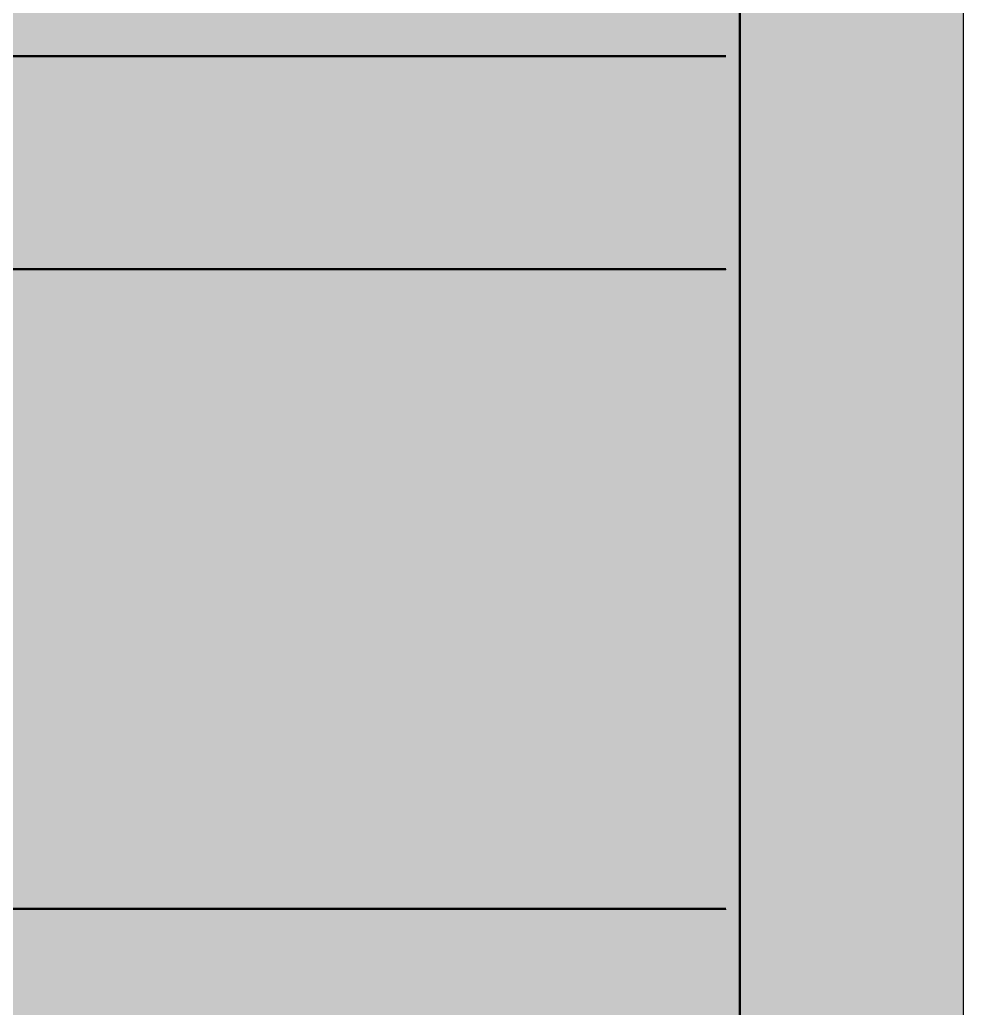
# Model space of a CAD drawing. Header units: millimetres. Extents: x 0 to 590, y 2 to 420.
# Drawn here: x 568.03 to 590.35, y 25.61 to 49.01 of the extents above; entities that cross this region are included whole.
import ezdxf
from ezdxf.xclip import XClip

# ---------------------------------------------------------------- set-up
doc = ezdxf.new("R2010")
doc.units = ezdxf.units.MM
doc.header["$MEASUREMENT"] = 0
doc.layers.get('0').update_dxf_attribs({"linetype": 'CONTINUOUS'})

# ---------------------------------------------------------------- blocks, each defined once
blk = doc.blocks.new('MF28FC3F0')
at = {"true_color": 0xffffff}
for points in [[(0, 420.2), (0, 2.206), (590.355, 2.206), (590.355, 420.2)], [(0, 420.2), (0, 2.437), (590.355, 2.437), (590.355, 420.2)]]:
    blk.add_hatch(color=0, dxfattribs=at).paths.add_polyline_path(points)
blk = doc.blocks.new('MF28FC4B0')
at = {"color": 0, "linetype": 'Continuous', "lineweight": 50, "true_color": 0x000007}
blk.add_lwpolyline([(4.841, 400.376), (4.841, 7.475), (585.086, 7.475), (585.086, 400.376)], dxfattribs=at)

msp = doc.modelspace()

# ---------------------------------------------------------------- hatches: boundary and pattern name
at = {"true_color": 0x000007}
msp.add_hatch(color=0, dxfattribs=at).paths.add_polyline_path([(569.575, 44.391), (570.003, 46.4), (570.333, 46.4), (570.53, 45.083), (570.53, 45.083), (570.534, 45.062), (570.538, 45.041), (570.541, 45.021), (570.544, 45), (570.547, 44.98), (570.55, 44.96), (570.552, 44.939), (570.555, 44.919), (570.557, 44.899), (570.559, 44.879), (570.561, 44.859), (570.563, 44.84), (570.565, 44.82), (570.567, 44.801), (570.569, 44.782), (570.572, 44.763), (570.574, 44.744), (570.576, 44.726), (570.579, 44.708), (570.582, 44.69), (570.585, 44.672), (570.588, 44.655), (570.592, 44.638), (570.596, 44.622), (570.596, 44.622), (570.6, 44.638), (570.606, 44.655), (570.611, 44.673), (570.618, 44.69), (570.625, 44.708), (570.633, 44.727), (570.641, 44.746), (570.65, 44.765), (570.659, 44.785), (570.669, 44.806), (570.68, 44.827), (570.691, 44.848), (570.702, 44.87), (570.714, 44.892), (570.727, 44.915), (570.74, 44.939), (570.753, 44.963), (570.767, 44.987), (570.782, 45.013), (570.797, 45.039), (570.812, 45.065), (570.827, 45.092), (570.843, 45.12), (570.859, 45.148), (571.551, 46.4), (571.88, 46.4), (571.485, 44.391), (571.222, 44.391), (571.419, 45.346), (571.419, 45.346), (571.424, 45.375), (571.428, 45.404), (571.433, 45.434), (571.439, 45.464), (571.444, 45.494), (571.45, 45.525), (571.457, 45.555), (571.463, 45.586), (571.47, 45.618), (571.478, 45.649), (571.485, 45.681), (571.493, 45.712), (571.502, 45.744), (571.511, 45.777), (571.52, 45.809), (571.529, 45.841), (571.539, 45.874), (571.549, 45.906), (571.559, 45.939), (571.57, 45.972), (571.581, 46.005), (571.593, 46.038), (571.605, 46.071), (571.617, 46.103), (571.617, 46.103), (571.609, 46.087), (571.6, 46.071), (571.592, 46.054), (571.584, 46.038), (571.576, 46.021), (571.567, 46.005), (571.559, 45.988), (571.551, 45.972), (571.543, 45.955), (571.535, 45.939), (571.526, 45.922), (571.518, 45.906), (571.51, 45.889), (571.502, 45.873), (571.493, 45.856), (571.485, 45.84), (571.477, 45.824), (571.469, 45.807), (571.46, 45.791), (571.452, 45.774), (571.444, 45.758), (571.436, 45.741), (571.428, 45.725), (571.419, 45.708), (570.662, 44.391), (570.398, 44.391), (570.201, 45.675), (570.201, 45.675), (570.201, 45.688), (570.2, 45.701), (570.199, 45.715), (570.198, 45.73), (570.197, 45.745), (570.196, 45.76), (570.194, 45.776), (570.192, 45.792), (570.19, 45.809), (570.188, 45.826), (570.186, 45.843), (570.184, 45.861), (570.182, 45.878), (570.18, 45.896), (570.178, 45.914), (570.176, 45.931), (570.175, 45.949), (570.173, 45.967), (570.172, 45.985), (570.17, 46.002), (570.169, 46.02), (570.169, 46.037), (570.168, 46.054), (570.168, 46.071), (570.168, 46.071), (570.168, 46.05), (570.167, 46.03), (570.166, 46.01), (570.165, 45.991), (570.164, 45.972), (570.162, 45.953), (570.16, 45.935), (570.158, 45.917), (570.156, 45.899), (570.153, 45.882), (570.15, 45.865), (570.147, 45.848), (570.144, 45.832), (570.141, 45.816), (570.137, 45.8), (570.134, 45.785), (570.13, 45.77), (570.126, 45.756), (570.122, 45.741), (570.118, 45.727), (570.114, 45.714), (570.11, 45.701), (570.106, 45.688), (570.102, 45.675), (569.839, 44.391), (569.575, 44.391), (569.839, 44.391)])
h = msp.add_hatch(color=0, dxfattribs=at)
edge = h.paths.add_edge_path()
edge.add_spline(control_points=[(580.409, 44.589), (580.311, 44.49), (580.245, 44.457), (580.146, 44.424), (580.146, 44.424), (580.08, 44.391), (579.981, 44.358), (579.916, 44.358), (579.916, 44.358), (579.784, 44.358), (579.652, 44.391), (579.586, 44.49), (579.586, 44.49), (579.487, 44.556), (579.454, 44.654), (579.454, 44.786), (579.454, 44.786), (579.454, 44.852), (579.487, 44.918), (579.52, 44.984), (579.52, 44.984), (579.553, 45.05), (579.586, 45.116), (579.652, 45.148), (579.652, 45.148), (579.718, 45.181), (579.784, 45.214), (579.883, 45.214), (579.883, 45.214), (579.948, 45.247), (580.047, 45.247), (580.212, 45.247), (580.212, 45.247), (580.344, 45.247), (580.475, 45.28), (580.541, 45.313), (580.541, 45.313), (580.541, 45.379), (580.541, 45.412), (580.541, 45.478), (580.541, 45.478), (580.541, 45.511), (580.541, 45.577), (580.508, 45.609), (580.508, 45.609), (580.442, 45.642), (580.344, 45.675), (580.245, 45.675), (580.245, 45.675), (580.146, 45.675), (580.047, 45.642), (579.981, 45.609), (579.981, 45.609), (579.916, 45.544), (579.883, 45.478), (579.85, 45.412)], knot_values=[0, 0, 0, 0, 0.017857, 0.017857, 0.017857, 0.017857, 0.035714, 0.035714, 0.035714, 0.035714, 0.053571, 0.053571, 0.053571, 0.053571, 0.071429, 0.071429, 0.071429, 0.071429, 0.089286, 0.089286, 0.089286, 0.089286, 0.107143, 0.107143, 0.107143, 0.107143, 0.125, 0.125, 0.125, 0.125, 0.142857, 0.142857, 0.142857, 0.142857, 0.160714, 0.160714, 0.160714, 0.160714, 0.178571, 0.178571, 0.178571, 0.178571, 0.196429, 0.196429, 0.196429, 0.196429, 0.214286, 0.214286, 0.214286, 0.214286, 0.232143, 0.232143, 0.232143, 0.232143, 1, 1, 1, 1], degree=3, periodic=0)
edge.add_line((579.85, 45.412), (579.586, 45.412))
edge.add_spline(control_points=[(579.586, 45.412), (579.652, 45.577), (579.718, 45.675), (579.85, 45.741), (579.85, 45.741), (579.948, 45.84), (580.08, 45.873), (580.245, 45.873), (580.245, 45.873), (580.442, 45.873), (580.574, 45.84), (580.673, 45.741), (580.673, 45.741), (580.772, 45.675), (580.805, 45.609), (580.805, 45.478), (580.805, 45.478), (580.805, 45.412), (580.772, 45.313), (580.772, 45.214)], knot_values=[0, 0, 0, 0, 0.05, 0.05, 0.05, 0.05, 0.1, 0.1, 0.1, 0.1, 0.15, 0.15, 0.15, 0.15, 0.2, 0.2, 0.2, 0.2, 1, 1, 1, 1], degree=3, periodic=0)
edge.add_line((580.772, 45.214), (580.673, 44.852))
edge.add_spline(control_points=[(580.673, 44.852), (580.673, 44.753), (580.64, 44.654), (580.64, 44.589), (580.64, 44.589), (580.64, 44.556), (580.673, 44.49), (580.673, 44.391)], knot_values=[0, 0, 0, 0, 0.125, 0.125, 0.125, 0.125, 1, 1, 1, 1], degree=3, periodic=0)
edge.add_line((580.673, 44.391), (580.442, 44.391))
edge.add_spline(control_points=[(580.442, 44.391), (580.409, 44.457), (580.409, 44.49), (580.409, 44.589)], knot_values=[0, 0, 0, 0, 1, 1, 1, 1], degree=3, periodic=0)
edge = h.paths.add_edge_path()
edge.add_spline(control_points=[(580.475, 45.116), (580.442, 45.116), (580.409, 45.116), (580.377, 45.083), (580.377, 45.083), (580.344, 45.083), (580.278, 45.083), (580.179, 45.083), (580.179, 45.083), (580.047, 45.05), (579.948, 45.05), (579.883, 45.017), (579.883, 45.017), (579.817, 45.017), (579.784, 44.984), (579.751, 44.918), (579.751, 44.918), (579.718, 44.885), (579.718, 44.852), (579.718, 44.786), (579.718, 44.786), (579.718, 44.72), (579.718, 44.654), (579.784, 44.622), (579.784, 44.622), (579.817, 44.589), (579.883, 44.556), (579.981, 44.556), (579.981, 44.556), (580.047, 44.556), (580.146, 44.589), (580.212, 44.622), (580.212, 44.622), (580.278, 44.654), (580.344, 44.72), (580.377, 44.786), (580.377, 44.786), (580.442, 44.885), (580.475, 44.984), (580.475, 45.116)], knot_values=[0, 0, 0, 0, 0.025, 0.025, 0.025, 0.025, 0.05, 0.05, 0.05, 0.05, 0.075, 0.075, 0.075, 0.075, 0.1, 0.1, 0.1, 0.1, 0.125, 0.125, 0.125, 0.125, 0.15, 0.15, 0.15, 0.15, 0.175, 0.175, 0.175, 0.175, 0.2, 0.2, 0.2, 0.2, 0.225, 0.225, 0.225, 0.225, 1, 1, 1, 1], degree=3, periodic=0)
edge = h.paths.add_edge_path()
edge.add_line((583.9, 46.433), (584.164, 46.433))
edge.add_spline(control_points=[(584.164, 46.433), (584.131, 46.268), (584.065, 46.202), (583.999, 46.169), (583.999, 46.169), (583.933, 46.136), (583.834, 46.103), (583.736, 46.103)], knot_values=[0, 0, 0, 0, 0.125, 0.125, 0.125, 0.125, 1, 1, 1, 1], degree=3, periodic=0)
edge.add_line((583.736, 46.103), (583.472, 46.136))
edge.add_spline(control_points=[(583.472, 46.136), (583.406, 46.136), (583.34, 46.103), (583.274, 46.071), (583.274, 46.071), (583.242, 46.038), (583.176, 46.005), (583.176, 45.972), (583.176, 45.972), (583.143, 45.939), (583.077, 45.807), (583.011, 45.642), (583.011, 45.642), (583.11, 45.741), (583.209, 45.807), (583.274, 45.807), (583.274, 45.807), (583.373, 45.84), (583.439, 45.84), (583.472, 45.84), (583.472, 45.84), (583.604, 45.84), (583.736, 45.774), (583.834, 45.675), (583.834, 45.675), (583.966, 45.577), (584.032, 45.445), (584.032, 45.247), (584.032, 45.247), (584.032, 45.017), (583.933, 44.786), (583.801, 44.622), (583.801, 44.622), (583.67, 44.457), (583.472, 44.358), (583.242, 44.358), (583.242, 44.358), (583.044, 44.358), (582.912, 44.424), (582.813, 44.523), (582.813, 44.523), (582.715, 44.654), (582.649, 44.786), (582.649, 44.951), (582.649, 44.951), (582.649, 45.148), (582.715, 45.412), (582.813, 45.675), (582.813, 45.675), (582.912, 45.972), (583.011, 46.169), (583.143, 46.235), (583.143, 46.235), (583.242, 46.334), (583.406, 46.367), (583.571, 46.367)], knot_values=[0, 0, 0, 0, 0.017857, 0.017857, 0.017857, 0.017857, 0.035714, 0.035714, 0.035714, 0.035714, 0.053571, 0.053571, 0.053571, 0.053571, 0.071429, 0.071429, 0.071429, 0.071429, 0.089286, 0.089286, 0.089286, 0.089286, 0.107143, 0.107143, 0.107143, 0.107143, 0.125, 0.125, 0.125, 0.125, 0.142857, 0.142857, 0.142857, 0.142857, 0.160714, 0.160714, 0.160714, 0.160714, 0.178571, 0.178571, 0.178571, 0.178571, 0.196429, 0.196429, 0.196429, 0.196429, 0.214286, 0.214286, 0.214286, 0.214286, 0.232143, 0.232143, 0.232143, 0.232143, 1, 1, 1, 1], degree=3, periodic=0)
edge.add_line((583.571, 46.367), (583.801, 46.367))
edge.add_spline(control_points=[(583.801, 46.367), (583.867, 46.367), (583.9, 46.367), (583.9, 46.433)], knot_values=[0, 0, 0, 0, 1, 1, 1, 1], degree=3, periodic=0)
edge = h.paths.add_edge_path()
edge.add_spline(control_points=[(583.768, 45.247), (583.768, 45.379), (583.736, 45.445), (583.67, 45.544), (583.67, 45.544), (583.637, 45.609), (583.538, 45.642), (583.439, 45.642), (583.439, 45.642), (583.274, 45.642), (583.143, 45.577), (583.044, 45.445), (583.044, 45.445), (582.945, 45.28), (582.912, 45.116), (582.912, 44.951), (582.912, 44.951), (582.912, 44.852), (582.945, 44.753), (583.011, 44.687), (583.011, 44.687), (583.044, 44.589), (583.143, 44.556), (583.242, 44.556), (583.242, 44.556), (583.406, 44.556), (583.538, 44.622), (583.637, 44.786), (583.637, 44.786), (583.736, 44.951), (583.768, 45.083), (583.768, 45.247)], knot_values=[0, 0, 0, 0, 0.03125, 0.03125, 0.03125, 0.03125, 0.0625, 0.0625, 0.0625, 0.0625, 0.09375, 0.09375, 0.09375, 0.09375, 0.125, 0.125, 0.125, 0.125, 0.15625, 0.15625, 0.15625, 0.15625, 0.1875, 0.1875, 0.1875, 0.1875, 0.21875, 0.21875, 0.21875, 0.21875, 1, 1, 1, 1], degree=3, periodic=0)
h = msp.add_hatch(color=0, dxfattribs=at)
edge = h.paths.add_edge_path()
edge.add_spline(control_points=[(572.868, 44.589), (572.802, 44.49), (572.704, 44.457), (572.638, 44.424), (572.638, 44.424), (572.539, 44.391), (572.473, 44.358), (572.374, 44.358), (572.374, 44.358), (572.243, 44.358), (572.144, 44.391), (572.045, 44.49), (572.045, 44.49), (571.979, 44.556), (571.946, 44.654), (571.946, 44.786), (571.946, 44.786), (571.946, 44.852), (571.946, 44.918), (571.979, 44.984), (571.979, 44.984), (572.012, 45.05), (572.078, 45.116), (572.144, 45.148), (572.144, 45.148), (572.177, 45.181), (572.276, 45.214), (572.341, 45.214), (572.341, 45.214), (572.407, 45.247), (572.506, 45.247), (572.671, 45.247), (572.671, 45.247), (572.835, 45.247), (572.934, 45.28), (573, 45.313), (573, 45.313), (573.033, 45.379), (573.033, 45.412), (573.033, 45.478), (573.033, 45.478), (573.033, 45.511), (573, 45.577), (572.967, 45.609), (572.967, 45.609), (572.901, 45.642), (572.835, 45.675), (572.704, 45.675), (572.704, 45.675), (572.605, 45.675), (572.539, 45.642), (572.473, 45.609), (572.473, 45.609), (572.407, 45.544), (572.341, 45.478), (572.308, 45.412)], knot_values=[0, 0, 0, 0, 0.017857, 0.017857, 0.017857, 0.017857, 0.035714, 0.035714, 0.035714, 0.035714, 0.053571, 0.053571, 0.053571, 0.053571, 0.071429, 0.071429, 0.071429, 0.071429, 0.089286, 0.089286, 0.089286, 0.089286, 0.107143, 0.107143, 0.107143, 0.107143, 0.125, 0.125, 0.125, 0.125, 0.142857, 0.142857, 0.142857, 0.142857, 0.160714, 0.160714, 0.160714, 0.160714, 0.178571, 0.178571, 0.178571, 0.178571, 0.196429, 0.196429, 0.196429, 0.196429, 0.214286, 0.214286, 0.214286, 0.214286, 0.232143, 0.232143, 0.232143, 0.232143, 1, 1, 1, 1], degree=3, periodic=0)
edge.add_line((572.308, 45.412), (572.078, 45.412))
edge.add_spline(control_points=[(572.078, 45.412), (572.111, 45.577), (572.21, 45.675), (572.308, 45.741), (572.308, 45.741), (572.407, 45.84), (572.572, 45.873), (572.737, 45.873), (572.737, 45.873), (572.901, 45.873), (573.033, 45.84), (573.165, 45.741), (573.165, 45.741), (573.231, 45.675), (573.263, 45.609), (573.263, 45.478), (573.263, 45.478), (573.263, 45.412), (573.263, 45.313), (573.231, 45.214)], knot_values=[0, 0, 0, 0, 0.05, 0.05, 0.05, 0.05, 0.1, 0.1, 0.1, 0.1, 0.15, 0.15, 0.15, 0.15, 0.2, 0.2, 0.2, 0.2, 1, 1, 1, 1], degree=3, periodic=0)
edge.add_line((573.231, 45.214), (573.165, 44.852))
edge.add_spline(control_points=[(573.165, 44.852), (573.132, 44.753), (573.132, 44.654), (573.132, 44.589), (573.132, 44.589), (573.132, 44.556), (573.132, 44.49), (573.165, 44.391)], knot_values=[0, 0, 0, 0, 0.125, 0.125, 0.125, 0.125, 1, 1, 1, 1], degree=3, periodic=0)
edge.add_line((573.165, 44.391), (572.901, 44.391))
edge.add_spline(control_points=[(572.901, 44.391), (572.901, 44.457), (572.868, 44.49), (572.868, 44.589)], knot_values=[0, 0, 0, 0, 1, 1, 1, 1], degree=3, periodic=0)
edge = h.paths.add_edge_path()
edge.add_spline(control_points=[(572.967, 45.116), (572.934, 45.116), (572.901, 45.116), (572.868, 45.083), (572.868, 45.083), (572.802, 45.083), (572.737, 45.083), (572.671, 45.083), (572.671, 45.083), (572.506, 45.05), (572.407, 45.05), (572.341, 45.017), (572.341, 45.017), (572.308, 45.017), (572.243, 44.984), (572.21, 44.918), (572.21, 44.918), (572.177, 44.885), (572.177, 44.852), (572.177, 44.786), (572.177, 44.786), (572.177, 44.72), (572.21, 44.654), (572.243, 44.622), (572.243, 44.622), (572.308, 44.589), (572.374, 44.556), (572.44, 44.556), (572.44, 44.556), (572.539, 44.556), (572.605, 44.589), (572.671, 44.622), (572.671, 44.622), (572.769, 44.654), (572.835, 44.72), (572.868, 44.786), (572.868, 44.786), (572.901, 44.885), (572.934, 44.984), (572.967, 45.116)], knot_values=[0, 0, 0, 0, 0.025, 0.025, 0.025, 0.025, 0.05, 0.05, 0.05, 0.05, 0.075, 0.075, 0.075, 0.075, 0.1, 0.1, 0.1, 0.1, 0.125, 0.125, 0.125, 0.125, 0.15, 0.15, 0.15, 0.15, 0.175, 0.175, 0.175, 0.175, 0.2, 0.2, 0.2, 0.2, 0.225, 0.225, 0.225, 0.225, 1, 1, 1, 1], degree=3, periodic=0)
edge = h.paths.add_edge_path()
edge.add_line((576.063, 44.918), (576.293, 44.885))
edge.add_spline(control_points=[(576.293, 44.885), (576.26, 44.72), (576.161, 44.589), (576.03, 44.49), (576.03, 44.49), (575.931, 44.391), (575.799, 44.358), (575.667, 44.358), (575.667, 44.358), (575.503, 44.358), (575.371, 44.424), (575.272, 44.523), (575.272, 44.523), (575.173, 44.622), (575.141, 44.753), (575.141, 44.951), (575.141, 44.951), (575.141, 45.083), (575.173, 45.247), (575.239, 45.412), (575.239, 45.412), (575.272, 45.544), (575.371, 45.675), (575.503, 45.741), (575.503, 45.741), (575.602, 45.84), (575.733, 45.873), (575.898, 45.873), (575.898, 45.873), (576.03, 45.873), (576.161, 45.84), (576.26, 45.741), (576.26, 45.741), (576.359, 45.642), (576.392, 45.544), (576.392, 45.379)], knot_values=[0, 0, 0, 0, 0.027778, 0.027778, 0.027778, 0.027778, 0.055556, 0.055556, 0.055556, 0.055556, 0.083333, 0.083333, 0.083333, 0.083333, 0.111111, 0.111111, 0.111111, 0.111111, 0.138889, 0.138889, 0.138889, 0.138889, 0.166667, 0.166667, 0.166667, 0.166667, 0.194444, 0.194444, 0.194444, 0.194444, 0.222222, 0.222222, 0.222222, 0.222222, 1, 1, 1, 1], degree=3, periodic=0)
edge.add_line((576.392, 45.379), (576.161, 45.379))
edge.add_spline(control_points=[(576.161, 45.379), (576.161, 45.478), (576.128, 45.544), (576.063, 45.577), (576.063, 45.577), (576.03, 45.642), (575.964, 45.675), (575.865, 45.675), (575.865, 45.675), (575.766, 45.675), (575.667, 45.642), (575.602, 45.577), (575.602, 45.577), (575.536, 45.511), (575.47, 45.412), (575.437, 45.28), (575.437, 45.28), (575.404, 45.148), (575.371, 45.05), (575.371, 44.918), (575.371, 44.918), (575.371, 44.786), (575.404, 44.72), (575.47, 44.654), (575.47, 44.654), (575.503, 44.589), (575.569, 44.556), (575.667, 44.556), (575.667, 44.556), (575.733, 44.556), (575.832, 44.589), (575.898, 44.654), (575.898, 44.654), (575.964, 44.687), (576.03, 44.786), (576.063, 44.918)], knot_values=[0, 0, 0, 0, 0.027778, 0.027778, 0.027778, 0.027778, 0.055556, 0.055556, 0.055556, 0.055556, 0.083333, 0.083333, 0.083333, 0.083333, 0.111111, 0.111111, 0.111111, 0.111111, 0.138889, 0.138889, 0.138889, 0.138889, 0.166667, 0.166667, 0.166667, 0.166667, 0.194444, 0.194444, 0.194444, 0.194444, 0.222222, 0.222222, 0.222222, 0.222222, 1, 1, 1, 1], degree=3, periodic=0)
h.paths.add_polyline_path([(578.203, 45.84), (578.467, 45.84), (578.269, 44.918), (578.269, 44.918), (578.265, 44.906), (578.261, 44.894), (578.258, 44.882), (578.255, 44.871), (578.252, 44.86), (578.25, 44.85), (578.248, 44.84), (578.246, 44.83), (578.244, 44.821), (578.243, 44.812), (578.241, 44.803), (578.24, 44.794), (578.239, 44.786), (578.238, 44.779), (578.238, 44.771), (578.237, 44.764), (578.237, 44.758), (578.237, 44.751), (578.236, 44.745), (578.236, 44.74), (578.236, 44.734), (578.236, 44.729), (578.236, 44.725), (578.236, 44.72), (578.236, 44.72), (578.236, 44.716), (578.236, 44.711), (578.236, 44.707), (578.236, 44.702), (578.236, 44.696), (578.237, 44.691), (578.237, 44.686), (578.237, 44.68), (578.238, 44.675), (578.238, 44.669), (578.239, 44.664), (578.24, 44.659), (578.241, 44.654), (578.243, 44.649), (578.244, 44.644), (578.246, 44.64), (578.248, 44.636), (578.25, 44.632), (578.252, 44.629), (578.255, 44.627), (578.258, 44.624), (578.261, 44.623), (578.265, 44.622), (578.269, 44.622), (578.273, 44.617), (578.277, 44.613), (578.281, 44.609), (578.286, 44.605), (578.29, 44.601), (578.294, 44.597), (578.299, 44.594), (578.303, 44.59), (578.308, 44.586), (578.313, 44.583), (578.317, 44.579), (578.322, 44.576), (578.328, 44.573), (578.333, 44.57), (578.339, 44.568), (578.345, 44.565), (578.351, 44.563), (578.357, 44.561), (578.364, 44.56), (578.37, 44.558), (578.377, 44.557), (578.385, 44.556), (578.393, 44.556), (578.401, 44.556), (578.409, 44.556), (578.418, 44.556), (578.427, 44.557), (578.436, 44.558), (578.446, 44.56), (578.455, 44.562), (578.465, 44.564), (578.475, 44.567), (578.485, 44.57), (578.495, 44.573), (578.506, 44.576), (578.516, 44.58), (578.526, 44.585), (578.536, 44.589), (578.547, 44.594), (578.557, 44.6), (578.567, 44.605), (578.577, 44.611), (578.586, 44.618), (578.596, 44.624), (578.605, 44.631), (578.614, 44.639), (578.623, 44.646), (578.631, 44.654), (578.639, 44.659), (578.648, 44.663), (578.656, 44.668), (578.664, 44.674), (578.672, 44.679), (578.68, 44.685), (578.688, 44.691), (578.696, 44.697), (578.704, 44.704), (578.711, 44.71), (578.719, 44.717), (578.726, 44.724), (578.733, 44.732), (578.74, 44.739), (578.747, 44.747), (578.753, 44.754), (578.759, 44.762), (578.766, 44.77), (578.771, 44.778), (578.777, 44.786), (578.782, 44.795), (578.787, 44.803), (578.792, 44.811), (578.796, 44.819), (578.8, 44.828), (578.804, 44.836), (578.808, 44.845), (578.812, 44.855), (578.816, 44.865), (578.821, 44.875), (578.825, 44.885), (578.829, 44.896), (578.833, 44.907), (578.837, 44.919), (578.841, 44.93), (578.845, 44.943), (578.849, 44.955), (578.853, 44.968), (578.858, 44.981), (578.862, 44.995), (578.866, 45.009), (578.87, 45.023), (578.874, 45.037), (578.878, 45.052), (578.882, 45.068), (578.886, 45.083), (578.891, 45.099), (578.895, 45.116), (578.895, 45.116), (579.059, 45.84), (579.29, 45.84), (579.092, 44.885), (579.092, 44.885), (579.092, 44.877), (579.092, 44.869), (579.091, 44.86), (579.09, 44.852), (579.089, 44.844), (579.087, 44.836), (579.085, 44.828), (579.084, 44.82), (579.082, 44.813), (579.08, 44.805), (579.078, 44.798), (579.076, 44.79), (579.074, 44.783), (579.072, 44.776), (579.07, 44.77), (579.068, 44.763), (579.066, 44.757), (579.064, 44.751), (579.063, 44.745), (579.062, 44.739), (579.061, 44.734), (579.06, 44.729), (579.059, 44.725), (579.059, 44.72), (579.059, 44.72), (579.059, 44.716), (579.06, 44.711), (579.061, 44.707), (579.062, 44.702), (579.063, 44.696), (579.065, 44.691), (579.067, 44.686), (579.069, 44.68), (579.071, 44.675), (579.074, 44.669), (579.077, 44.664), (579.08, 44.659), (579.083, 44.654), (579.086, 44.649), (579.09, 44.644), (579.093, 44.64), (579.097, 44.636), (579.101, 44.632), (579.105, 44.629), (579.109, 44.627), (579.113, 44.624), (579.117, 44.623), (579.121, 44.622), (579.125, 44.622), (579.126, 44.617), (579.126, 44.613), (579.128, 44.609), (579.13, 44.605), (579.133, 44.601), (579.136, 44.597), (579.14, 44.594), (579.143, 44.59), (579.148, 44.586), (579.152, 44.583), (579.157, 44.579), (579.162, 44.576), (579.167, 44.573), (579.173, 44.57), (579.178, 44.568), (579.184, 44.565), (579.189, 44.563), (579.195, 44.561), (579.2, 44.56), (579.205, 44.558), (579.21, 44.557), (579.215, 44.556), (579.22, 44.556), (579.224, 44.556), (579.236, 44.556), (579.249, 44.557), (579.261, 44.559), (579.274, 44.561), (579.286, 44.564), (579.299, 44.568), (579.311, 44.572), (579.324, 44.576), (579.337, 44.582), (579.35, 44.588), (579.363, 44.594), (579.376, 44.601), (579.39, 44.608), (579.403, 44.616), (579.417, 44.625), (579.431, 44.634), (579.446, 44.643), (579.46, 44.653), (579.475, 44.663), (579.49, 44.674), (579.505, 44.685), (579.521, 44.696), (579.537, 44.708), (579.553, 44.72), (579.565, 44.729), (579.577, 44.739), (579.589, 44.75), (579.6, 44.761), (579.611, 44.774), (579.621, 44.787), (579.631, 44.802), (579.641, 44.817), (579.651, 44.833), (579.66, 44.849), (579.668, 44.867), (579.677, 44.885), (579.685, 44.904), (579.693, 44.923), (579.7, 44.944), (579.707, 44.964), (579.714, 44.986), (579.72, 45.007), (579.726, 45.03), (579.732, 45.053), (579.737, 45.076), (579.742, 45.1), (579.747, 45.124), (579.751, 45.148), (579.751, 45.148), (579.751, 45.148), (579.751, 45.149), (579.751, 45.149), (579.751, 45.149), (579.751, 45.149), (579.751, 45.149), (579.751, 45.15), (579.751, 45.15), (579.751, 45.151), (579.751, 45.152), (579.751, 45.153), (579.751, 45.154), (579.751, 45.155), (579.751, 45.156), (579.751, 45.158), (579.751, 45.16), (579.751, 45.162), (579.751, 45.165), (579.751, 45.168), (579.751, 45.171), (579.751, 45.174), (579.751, 45.177), (579.751, 45.181), (579.751, 45.181), (579.916, 45.84), (580.146, 45.84), (579.817, 44.391), (579.586, 44.391), (579.652, 44.622), (579.652, 44.622), (579.635, 44.601), (579.618, 44.582), (579.601, 44.563), (579.583, 44.545), (579.565, 44.528), (579.547, 44.511), (579.528, 44.495), (579.509, 44.48), (579.49, 44.466), (579.47, 44.452), (579.45, 44.44), (579.43, 44.428), (579.409, 44.417), (579.388, 44.407), (579.366, 44.398), (579.345, 44.39), (579.323, 44.382), (579.3, 44.376), (579.277, 44.371), (579.254, 44.366), (579.231, 44.363), (579.207, 44.36), (579.183, 44.359), (579.158, 44.358), (579.158, 44.358), (579.146, 44.358), (579.134, 44.359), (579.123, 44.36), (579.111, 44.361), (579.1, 44.362), (579.09, 44.364), (579.079, 44.367), (579.069, 44.369), (579.059, 44.372), (579.049, 44.375), (579.04, 44.379), (579.03, 44.383), (579.021, 44.387), (579.012, 44.392), (579.003, 44.397), (578.995, 44.402), (578.986, 44.408), (578.977, 44.414), (578.969, 44.42), (578.961, 44.427), (578.952, 44.434), (578.944, 44.441), (578.936, 44.449), (578.928, 44.457), (578.92, 44.461), (578.912, 44.466), (578.904, 44.471), (578.897, 44.476), (578.891, 44.481), (578.884, 44.487), (578.878, 44.493), (578.873, 44.5), (578.867, 44.506), (578.862, 44.513), (578.858, 44.52), (578.853, 44.527), (578.85, 44.534), (578.846, 44.542), (578.843, 44.549), (578.84, 44.557), (578.837, 44.565), (578.835, 44.573), (578.833, 44.581), (578.832, 44.589), (578.83, 44.597), (578.829, 44.605), (578.829, 44.613), (578.829, 44.622), (578.829, 44.622), (578.82, 44.613), (578.812, 44.605), (578.803, 44.597), (578.793, 44.589), (578.784, 44.58), (578.774, 44.572), (578.764, 44.564), (578.754, 44.556), (578.744, 44.547), (578.734, 44.539), (578.724, 44.531), (578.714, 44.523), (578.703, 44.515), (578.693, 44.506), (578.683, 44.498), (578.673, 44.49), (578.663, 44.482), (578.653, 44.473), (578.643, 44.465), (578.634, 44.457), (578.624, 44.449), (578.615, 44.44), (578.607, 44.432), (578.598, 44.424), (578.598, 44.424), (578.586, 44.42), (578.574, 44.416), (578.563, 44.412), (578.551, 44.408), (578.54, 44.404), (578.529, 44.4), (578.519, 44.396), (578.508, 44.392), (578.498, 44.389), (578.487, 44.385), (578.477, 44.382), (578.467, 44.379), (578.456, 44.376), (578.446, 44.373), (578.436, 44.37), (578.425, 44.368), (578.415, 44.366), (578.404, 44.364), (578.393, 44.362), (578.382, 44.361), (578.37, 44.36), (578.359, 44.359), (578.347, 44.358), (578.335, 44.358), (578.322, 44.358), (578.31, 44.359), (578.298, 44.36), (578.286, 44.361), (578.273, 44.362), (578.261, 44.364), (578.249, 44.367), (578.237, 44.369), (578.225, 44.372), (578.214, 44.375), (578.202, 44.379), (578.191, 44.383), (578.18, 44.387), (578.168, 44.392), (578.158, 44.397), (578.147, 44.402), (578.137, 44.408), (578.126, 44.414), (578.117, 44.42), (578.107, 44.427), (578.098, 44.434), (578.089, 44.441), (578.08, 44.449), (578.071, 44.457), (578.063, 44.461), (578.056, 44.466), (578.048, 44.472), (578.041, 44.478), (578.035, 44.485), (578.028, 44.492), (578.022, 44.5), (578.016, 44.508), (578.011, 44.517), (578.006, 44.525), (578.002, 44.534), (577.997, 44.543), (577.993, 44.553), (577.99, 44.562), (577.986, 44.572), (577.984, 44.581), (577.981, 44.591), (577.979, 44.6), (577.977, 44.61), (577.975, 44.619), (577.974, 44.628), (577.973, 44.637), (577.973, 44.646), (577.973, 44.654), (577.973, 44.663), (577.973, 44.672), (577.974, 44.682), (577.975, 44.693), (577.977, 44.704), (577.978, 44.715), (577.98, 44.727), (577.982, 44.74), (577.985, 44.753), (577.987, 44.766), (577.99, 44.78), (577.993, 44.794), (577.996, 44.809), (578, 44.824), (578.003, 44.839), (578.007, 44.855), (578.01, 44.87), (578.014, 44.886), (578.018, 44.902), (578.022, 44.918), (578.026, 44.935), (578.03, 44.951), (578.034, 44.967), (578.038, 44.984), (578.203, 45.84), (578.038, 44.984)])
h.paths.add_polyline_path([(582.649, 44.391), (582.945, 45.84), (583.176, 45.84), (583.143, 45.609), (583.143, 45.609), (583.151, 45.622), (583.16, 45.633), (583.169, 45.645), (583.178, 45.656), (583.188, 45.667), (583.197, 45.677), (583.207, 45.688), (583.217, 45.697), (583.227, 45.707), (583.237, 45.716), (583.248, 45.725), (583.258, 45.733), (583.268, 45.741), (583.279, 45.749), (583.289, 45.756), (583.299, 45.763), (583.309, 45.77), (583.319, 45.776), (583.328, 45.782), (583.338, 45.788), (583.347, 45.793), (583.356, 45.798), (583.365, 45.803), (583.373, 45.807), (583.382, 45.811), (583.39, 45.815), (583.399, 45.819), (583.409, 45.823), (583.418, 45.827), (583.428, 45.831), (583.438, 45.835), (583.448, 45.839), (583.458, 45.842), (583.468, 45.846), (583.478, 45.849), (583.489, 45.852), (583.499, 45.855), (583.509, 45.858), (583.519, 45.861), (583.529, 45.863), (583.539, 45.865), (583.549, 45.867), (583.559, 45.869), (583.568, 45.87), (583.578, 45.871), (583.587, 45.872), (583.595, 45.873), (583.604, 45.873), (583.616, 45.873), (583.628, 45.872), (583.639, 45.871), (583.651, 45.87), (583.662, 45.869), (583.672, 45.867), (583.683, 45.865), (583.693, 45.863), (583.703, 45.861), (583.713, 45.858), (583.722, 45.855), (583.731, 45.852), (583.741, 45.849), (583.75, 45.846), (583.758, 45.842), (583.767, 45.839), (583.776, 45.835), (583.784, 45.831), (583.793, 45.827), (583.801, 45.823), (583.81, 45.819), (583.818, 45.815), (583.826, 45.811), (583.834, 45.807), (583.834, 45.807), (583.842, 45.799), (583.85, 45.791), (583.858, 45.782), (583.865, 45.774), (583.871, 45.766), (583.878, 45.758), (583.884, 45.749), (583.89, 45.741), (583.896, 45.733), (583.902, 45.725), (583.907, 45.717), (583.913, 45.708), (583.918, 45.7), (583.922, 45.692), (583.927, 45.684), (583.932, 45.675), (583.936, 45.667), (583.941, 45.659), (583.945, 45.651), (583.949, 45.642), (583.954, 45.634), (583.958, 45.626), (583.962, 45.618), (583.966, 45.609), (583.974, 45.618), (583.983, 45.626), (583.991, 45.634), (583.999, 45.642), (584.007, 45.651), (584.016, 45.659), (584.024, 45.667), (584.033, 45.675), (584.042, 45.684), (584.051, 45.692), (584.06, 45.7), (584.069, 45.708), (584.078, 45.717), (584.088, 45.725), (584.098, 45.733), (584.108, 45.741), (584.118, 45.749), (584.128, 45.758), (584.139, 45.766), (584.15, 45.774), (584.161, 45.782), (584.173, 45.791), (584.184, 45.799), (584.197, 45.807), (584.205, 45.811), (584.214, 45.815), (584.223, 45.819), (584.232, 45.823), (584.241, 45.827), (584.251, 45.831), (584.261, 45.835), (584.271, 45.839), (584.281, 45.842), (584.291, 45.846), (584.302, 45.849), (584.312, 45.852), (584.322, 45.855), (584.332, 45.858), (584.343, 45.861), (584.353, 45.863), (584.363, 45.865), (584.373, 45.867), (584.382, 45.869), (584.392, 45.87), (584.401, 45.871), (584.41, 45.872), (584.419, 45.873), (584.427, 45.873), (584.427, 45.873), (584.443, 45.873), (584.459, 45.872), (584.475, 45.871), (584.49, 45.87), (584.505, 45.869), (584.52, 45.867), (584.534, 45.865), (584.548, 45.862), (584.561, 45.859), (584.575, 45.856), (584.587, 45.852), (584.6, 45.848), (584.612, 45.844), (584.624, 45.839), (584.635, 45.834), (584.647, 45.829), (584.657, 45.823), (584.668, 45.817), (584.678, 45.811), (584.688, 45.804), (584.697, 45.797), (584.706, 45.79), (584.715, 45.782), (584.723, 45.774), (584.723, 45.774), (584.731, 45.77), (584.739, 45.765), (584.745, 45.759), (584.751, 45.752), (584.757, 45.746), (584.762, 45.738), (584.766, 45.73), (584.77, 45.722), (584.773, 45.713), (584.776, 45.703), (584.779, 45.694), (584.781, 45.684), (584.783, 45.673), (584.785, 45.662), (584.786, 45.651), (584.787, 45.64), (584.788, 45.628), (584.788, 45.617), (584.789, 45.605), (584.789, 45.593), (584.789, 45.581), (584.789, 45.568), (584.789, 45.556), (584.789, 45.544), (584.789, 45.544), (584.789, 45.539), (584.789, 45.534), (584.789, 45.528), (584.789, 45.522), (584.789, 45.515), (584.789, 45.508), (584.788, 45.5), (584.788, 45.491), (584.788, 45.482), (584.787, 45.473), (584.786, 45.463), (584.785, 45.453), (584.784, 45.443), (584.783, 45.432), (584.781, 45.421), (584.78, 45.409), (584.778, 45.398), (584.775, 45.386), (584.773, 45.374), (584.77, 45.362), (584.767, 45.35), (584.764, 45.338), (584.76, 45.325), (584.756, 45.313), (584.756, 45.313), (584.592, 44.391), (584.328, 44.391), (584.526, 45.346), (584.526, 45.346), (584.53, 45.354), (584.533, 45.362), (584.537, 45.371), (584.54, 45.379), (584.542, 45.387), (584.545, 45.395), (584.547, 45.403), (584.549, 45.411), (584.551, 45.418), (584.552, 45.426), (584.554, 45.433), (584.555, 45.441), (584.556, 45.448), (584.556, 45.455), (584.557, 45.461), (584.558, 45.468), (584.558, 45.474), (584.558, 45.48), (584.558, 45.486), (584.559, 45.492), (584.559, 45.497), (584.559, 45.502), (584.559, 45.506), (584.559, 45.511), (584.559, 45.511), (584.559, 45.519), (584.558, 45.526), (584.557, 45.534), (584.556, 45.541), (584.555, 45.548), (584.554, 45.554), (584.552, 45.56), (584.55, 45.566), (584.548, 45.571), (584.546, 45.576), (584.544, 45.58), (584.542, 45.585), (584.54, 45.589), (584.538, 45.592), (584.536, 45.596), (584.534, 45.599), (584.533, 45.601), (584.531, 45.603), (584.53, 45.605), (584.528, 45.607), (584.527, 45.608), (584.527, 45.609), (584.526, 45.609), (584.526, 45.609), (584.522, 45.614), (584.517, 45.618), (584.512, 45.622), (584.507, 45.626), (584.502, 45.63), (584.496, 45.634), (584.49, 45.637), (584.484, 45.641), (584.478, 45.645), (584.472, 45.648), (584.466, 45.652), (584.46, 45.655), (584.454, 45.658), (584.448, 45.661), (584.442, 45.663), (584.436, 45.666), (584.43, 45.668), (584.424, 45.67), (584.418, 45.671), (584.413, 45.673), (584.408, 45.674), (584.403, 45.675), (584.398, 45.675), (584.394, 45.675), (584.386, 45.675), (584.377, 45.675), (584.368, 45.674), (584.359, 45.673), (584.349, 45.671), (584.34, 45.67), (584.33, 45.668), (584.32, 45.666), (584.31, 45.663), (584.299, 45.661), (584.289, 45.658), (584.279, 45.655), (584.269, 45.652), (584.258, 45.648), (584.248, 45.645), (584.238, 45.641), (584.228, 45.637), (584.218, 45.634), (584.208, 45.63), (584.199, 45.626), (584.19, 45.622), (584.181, 45.618), (584.172, 45.614), (584.164, 45.609), (584.155, 45.601), (584.147, 45.594), (584.139, 45.586), (584.131, 45.579), (584.123, 45.572), (584.115, 45.565), (584.107, 45.558), (584.099, 45.551), (584.091, 45.544), (584.084, 45.537), (584.076, 45.53), (584.069, 45.523), (584.062, 45.516), (584.055, 45.508), (584.048, 45.5), (584.042, 45.492), (584.035, 45.484), (584.029, 45.475), (584.024, 45.466), (584.018, 45.456), (584.013, 45.446), (584.008, 45.435), (584.003, 45.424), (583.999, 45.412), (583.991, 45.403), (583.983, 45.395), (583.976, 45.386), (583.969, 45.376), (583.962, 45.366), (583.955, 45.356), (583.949, 45.345), (583.943, 45.334), (583.937, 45.322), (583.931, 45.31), (583.926, 45.297), (583.921, 45.284), (583.916, 45.271), (583.911, 45.256), (583.906, 45.242), (583.901, 45.227), (583.897, 45.211), (583.892, 45.194), (583.888, 45.177), (583.884, 45.16), (583.88, 45.141), (583.875, 45.122), (583.871, 45.103), (583.867, 45.083), (583.867, 45.083), (583.736, 44.391), (583.472, 44.391), (583.67, 45.379), (583.67, 45.379), (583.674, 45.387), (583.677, 45.395), (583.681, 45.402), (583.684, 45.409), (583.686, 45.416), (583.689, 45.423), (583.691, 45.429), (583.693, 45.435), (583.695, 45.441), (583.696, 45.447), (583.697, 45.452), (583.698, 45.457), (583.699, 45.462), (583.7, 45.467), (583.701, 45.472), (583.701, 45.477), (583.702, 45.481), (583.702, 45.485), (583.702, 45.49), (583.702, 45.494), (583.703, 45.498), (583.703, 45.502), (583.703, 45.507), (583.703, 45.511), (583.703, 45.511), (583.703, 45.515), (583.703, 45.52), (583.703, 45.524), (583.702, 45.529), (583.702, 45.535), (583.702, 45.54), (583.702, 45.545), (583.701, 45.551), (583.701, 45.556), (583.7, 45.562), (583.699, 45.567), (583.698, 45.572), (583.697, 45.577), (583.696, 45.582), (583.695, 45.587), (583.693, 45.591), (583.691, 45.595), (583.689, 45.599), (583.686, 45.602), (583.684, 45.604), (583.681, 45.607), (583.677, 45.608), (583.674, 45.609), (583.67, 45.609), (583.666, 45.614), (583.661, 45.618), (583.657, 45.622), (583.653, 45.626), (583.649, 45.63), (583.644, 45.634), (583.64, 45.637), (583.636, 45.641), (583.631, 45.645), (583.626, 45.648), (583.621, 45.652), (583.616, 45.655), (583.611, 45.658), (583.605, 45.661), (583.6, 45.663), (583.594, 45.666), (583.588, 45.668), (583.582, 45.67), (583.575, 45.671), (583.568, 45.673), (583.561, 45.674), (583.554, 45.675), (583.546, 45.675), (583.538, 45.675), (583.53, 45.675), (583.521, 45.675), (583.513, 45.674), (583.505, 45.673), (583.497, 45.671), (583.489, 45.67), (583.48, 45.668), (583.472, 45.666), (583.464, 45.663), (583.456, 45.661), (583.447, 45.658), (583.439, 45.655), (583.431, 45.652), (583.423, 45.648), (583.414, 45.645), (583.406, 45.641), (583.398, 45.637), (583.39, 45.634), (583.382, 45.63), (583.373, 45.626), (583.365, 45.622), (583.357, 45.618), (583.349, 45.614), (583.34, 45.609), (583.328, 45.601), (583.316, 45.593), (583.305, 45.585), (583.294, 45.577), (583.283, 45.568), (583.272, 45.56), (583.262, 45.552), (583.253, 45.544), (583.243, 45.535), (583.234, 45.527), (583.225, 45.519), (583.217, 45.511), (583.209, 45.502), (583.201, 45.494), (583.194, 45.486), (583.187, 45.478), (583.18, 45.47), (583.174, 45.461), (583.168, 45.453), (583.162, 45.445), (583.157, 45.437), (583.152, 45.428), (583.147, 45.42), (583.143, 45.412), (583.138, 45.403), (583.134, 45.394), (583.129, 45.384), (583.124, 45.374), (583.118, 45.363), (583.113, 45.351), (583.107, 45.339), (583.101, 45.327), (583.095, 45.313), (583.089, 45.3), (583.083, 45.286), (583.077, 45.272), (583.071, 45.257), (583.065, 45.242), (583.059, 45.227), (583.053, 45.212), (583.047, 45.196), (583.041, 45.18), (583.035, 45.164), (583.03, 45.148), (583.025, 45.132), (583.02, 45.115), (583.015, 45.099), (583.011, 45.083), (583.011, 45.083), (582.879, 44.391), (582.649, 44.391), (582.879, 44.391)])

# ---------------------------------------------------------------- linework, layer by layer
at = {"color": 0, "linetype": 'Continuous', "lineweight": 50, "true_color": 0x000007}
for points in [[(584.756, 48.145), (463.471, 48.145), (463.471, 48.145)], [(534.207, 43.107), (584.756, 43.107), (584.756, 43.107)], [(534.207, 27.958), (584.756, 27.958), (584.756, 27.958)]]:
    msp.add_lwpolyline(points, dxfattribs=at)

# ---------------------------------------------------------------- block references
at = {"color": 0, "true_color": 0xffffff}
ref = msp.add_blockref('MF28FC3F0', (0, 0), dxfattribs=at)
XClip(ref).set_block_clipping_path([(0, 2.1075862069), (590.3875862069, 420.2)])
ref = msp.add_blockref('MF28FC4B0', (0, 0), dxfattribs=at)
XClip(ref).set_block_clipping_path([(0, 2.3710344828), (590.3875862069, 420.2)])

doc.saveas('drawing.dxf')
